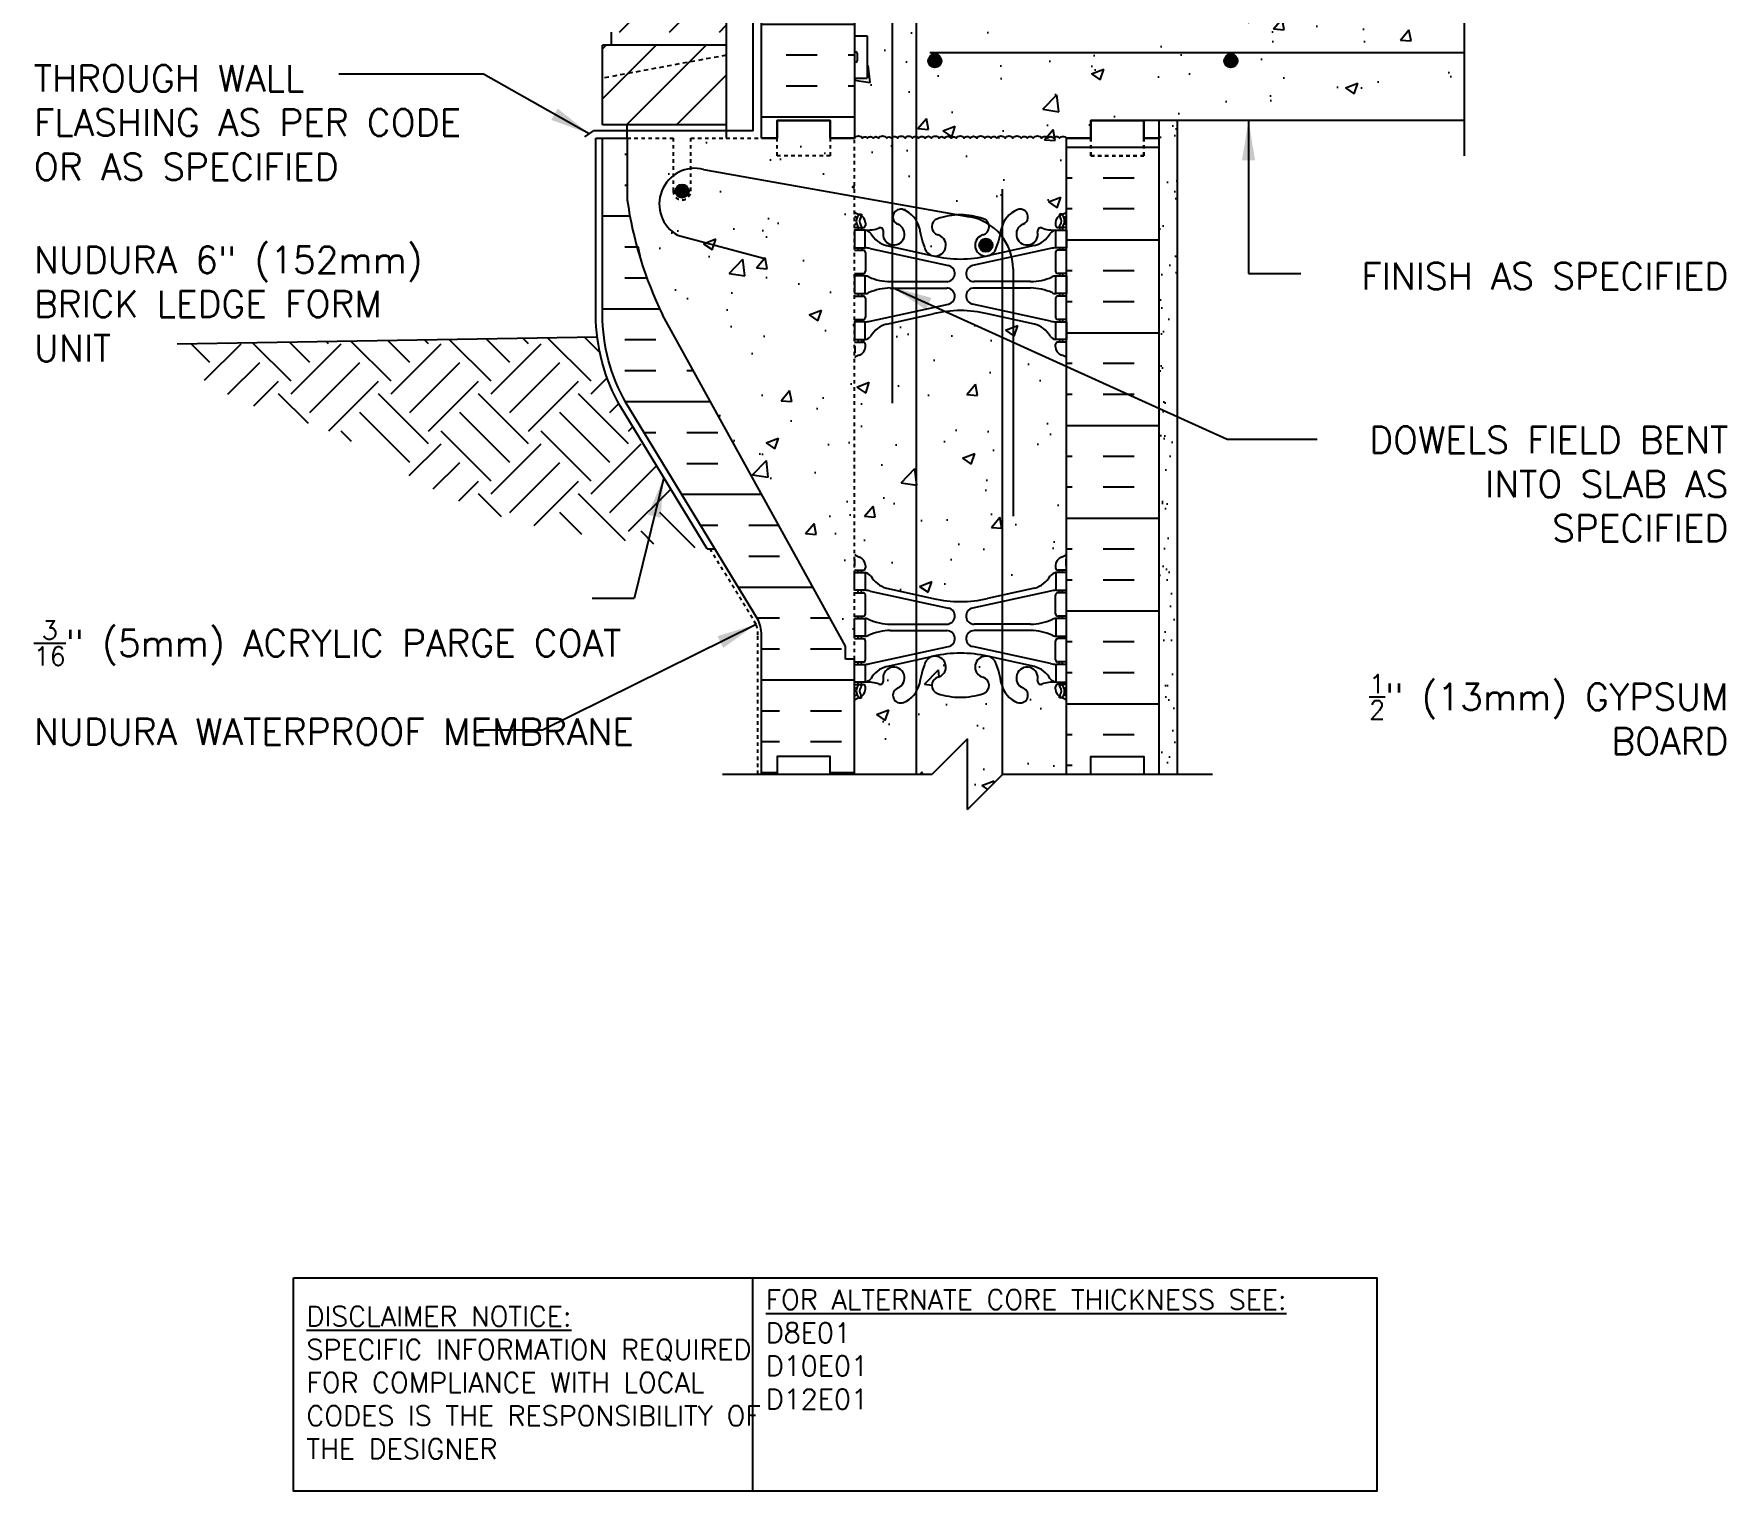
# Model space of a CAD drawing. Header units: inches. Extents: x 75 to 122.9, y 108.1 to 175.1.
# Drawn here: x 74.97 to 122.86, y 108.11 to 149.35 of the extents above; entities that cross this region are included whole.
import ezdxf

# ---------------------------------------------------------------- set-up
doc = ezdxf.new("R2010")
doc.units = ezdxf.units.IN
doc.header["$LTSCALE"] = 0.5
doc.header["$MEASUREMENT"] = 0
doc.linetypes.add('DASHED2', pattern=[0.375, 0.25, -0.125])
doc.linetypes.add('HIDDEN2', pattern=[0.1875, 0.125, -0.0625])
for name, color, linetype in [('HATCH', 12, 'Continuous'), ('Hidden2', 12, 'HIDDEN2'), ('line25', 2, 'Continuous'), ('LINE3', 3, 'Continuous'), ('LINE50', 5, 'Continuous'), ('LINE9', 9, 'Continuous'), ('TEXT', 4, 'Continuous'), ('Web_Edge', 9, 'Continuous')]:
    doc.layers.add(name, color=color, linetype=linetype)
doc.styles.add('DIM', font='romans.shx', dxfattribs={"width": 0.7})
doc.styles.add('ROMANS', font='romans.shx', dxfattribs={"height": 0.75})
doc.styles.get("Standard").update_dxf_attribs({"font": 'romans.shx', "height": 0.75})
doc.dimstyles.new('ext_12', dxfattribs={"dimscale": 12, "dimtxt": 0.09375, "dimasz": 0.09375, "dimexe": 0.09375, "dimexo": 0.0625, "dimgap": 0.0625, "dimtad": 1, "dimdec": 1, "dimzin": 3, "dimdsep": 46, "dimlunit": 4, "dimtxsty": 'DIM', "dimcen": 0.09, "dimdle": 0.09375, "dimclrt": 4, "dimadec": 0, "dimazin": 0, "dimtfac": 1, "dimtdec": 1, "dimtmove": 2, "dimatfit": 3, "dimfxl": 1, "dimfrac": 2, "dimtolj": 1, "dimtzin": 0, "dimarcsym": 0})

msp = doc.modelspace()

# ---------------------------------------------------------------- hatches: boundary and pattern name
at = {"layer": 'HATCH'}
h = msp.add_hatch(dxfattribs=at)
h.set_pattern_fill('AR-CONC', color=256, scale=0.5)
h.paths.add_polyline_path([(104.178, 130.49, 0.064398), (104.068, 130.556), (103.978, 130.556), (103.978, 130.598, -0.249069), (103.868, 130.805), (103.868, 130.872, -0.414214), (103.931, 130.935), (103.978, 130.935), (103.978, 131.005), (103.873, 131.005, 0.10046), (103.479, 130.948, -0.601435), (103.36, 131.053, 2.182095), (102.95, 130.84, -1), (102.786, 130.431, -0.24438), (102.338, 130.952, 0.053157), (102.172, 131.566, 0.223253), (101.972, 131.731), (101.952, 131.735, 0.955472), (101.814, 131.142, -0.735593), (101.827, 130.684, -0.082755), (101.178, 130.576, -0.082755), (100.53, 130.684, -0.735593), (100.542, 131.142, 0.955472), (100.404, 131.735), (100.384, 131.731, 0.223253), (100.184, 131.566, 0.053157), (100.018, 130.952, -0.24438), (99.57, 130.431, -1), (99.406, 130.84, 2.182095), (98.996, 131.053, -0.601435), (98.877, 130.948, 0.10046), (98.483, 131.005), (98.378, 131.005), (98.378, 130.935), (98.426, 130.935, -0.414214), (98.488, 130.872), (98.488, 130.805, -0.249069), (98.378, 130.598), (98.378, 130.556), (98.288, 130.556, 0.064398), (98.178, 130.49), (98.178, 128.401), (100.376, 128.401), (101.376, 129.401), (101.376, 127.401), (102.376, 128.401), (104.178, 128.401)])
h.paths.add_polyline_path([(104.178, 140.182, 0.082415), (104.035, 140.262, -0.317837), (103.868, 140.497), (103.868, 140.565, -0.414214), (103.931, 140.627), (103.978, 140.627), (103.978, 140.697), (103.873, 140.697, -0.188973), (103.717, 140.792, 0.196323), (103.268, 141.138), (101.946, 141.429, 0.057795), (101.178, 141.518, 0.057795), (100.41, 141.429), (99.088, 141.138, 0.196323), (98.639, 140.792, -0.188973), (98.483, 140.697), (98.378, 140.697), (98.378, 140.627), (98.426, 140.627, -0.414214), (98.488, 140.565), (98.488, 140.497, -0.317837), (98.321, 140.262, 0.082415), (98.178, 140.182), (98.178, 134.62, 0.082415), (98.321, 134.541, -0.317837), (98.488, 134.305), (98.488, 134.237, -0.414214), (98.426, 134.175), (98.378, 134.175), (98.378, 134.105), (98.483, 134.105, -0.188973), (98.639, 134.01, 0.196323), (99.088, 133.664), (100.41, 133.373, 0.057795), (101.178, 133.284, 0.057795), (101.946, 133.373), (103.268, 133.664, 0.196323), (103.717, 134.01, -0.188973), (103.873, 134.105), (103.978, 134.105), (103.978, 134.175), (103.931, 134.175, -0.414214), (103.868, 134.237), (103.868, 134.305, -0.317837), (104.035, 134.541, 0.082415), (104.178, 134.62)])
h.paths.add_polyline_path([(104.178, 146.401, 0.43821), (103.979, 146.401, 0.520567), (103.808, 146.401, 0.520567), (103.654, 146.401, 0.520567), (103.471, 146.401, 0.520567), (103.235, 146.401, 0.520567), (103.068, 146.401, 0.520567), (102.892, 146.401, 0.520567), (102.662, 146.401, 0.520567), (102.438, 146.401, 0.520567), (102.209, 146.401, 0.520567), (102.042, 146.401, 0.520567), (101.863, 146.401, 0.520567), (101.639, 146.401, 0.520567), (101.455, 146.401, 0.520567), (101.284, 146.401, 0.520567), (101.056, 146.401, 0.520567), (100.918, 146.401, 0.520567), (100.724, 146.401, 0.520567), (100.574, 146.401, 0.520567), (100.362, 146.401, 0.520567), (100.177, 146.401, 0.520567), (99.994, 146.401, 0.520567), (99.817, 146.401, 0.520567), (99.61, 146.401, 0.520567), (99.398, 146.401, 0.520567), (99.22, 146.401, 0.520567), (99.094, 146.401, 0.520567), (98.858, 146.401, 0.520567), (98.71, 146.401, 0.520567), (98.553, 146.401, 0.520567), (98.407, 146.401, 0.520567), (98.178, 146.401), (98.178, 144.312, 0.064398), (98.288, 144.246), (98.378, 144.246), (98.378, 144.204, -0.249069), (98.488, 143.997), (98.488, 143.93, -0.414214), (98.426, 143.867), (98.378, 143.867), (98.378, 143.797), (98.483, 143.797, 0.10046), (98.877, 143.854, -0.601435), (98.996, 143.75, 2.182095), (99.406, 143.962, -1), (99.57, 144.371, -0.24438), (100.018, 143.85, 0.053157), (100.184, 143.236, 0.223253), (100.384, 143.071), (100.404, 143.067, 0.955472), (100.542, 143.66, -0.735593), (100.53, 144.119, -0.082755), (101.178, 144.227, -0.082755), (101.827, 144.119, -0.735593), (101.814, 143.66, 0.955472), (101.952, 143.067), (101.972, 143.071, 0.223253), (102.172, 143.236, 0.053157), (102.338, 143.85, -0.24438), (102.786, 144.371, -1), (102.95, 143.962, 2.182095), (103.36, 143.75, -0.601435), (103.479, 143.854, 0.10046), (103.873, 143.797), (103.978, 143.797), (103.978, 143.867), (103.931, 143.867, -0.414214), (103.868, 143.93), (103.868, 143.997, -0.249069), (103.978, 144.204), (103.978, 144.246), (104.068, 144.246, 0.064398), (104.178, 144.312)])
h.paths.add_polyline_path([(115.433, 149.901), (114.433, 150.901), (116.433, 150.901), (115.433, 151.901), (115.433, 154.901), (106.803, 154.901), (104.178, 154.901, 0.48878), (103.931, 154.889, 0.520567), (103.59, 154.889, 0.520567), (103.412, 154.889, 0.520567), (103.178, 154.889, 0.434064), (103.101, 154.87, 0.520567), (102.85, 154.87, 0.520567), (102.615, 154.87, 0.520567), (102.419, 154.87, 0.520567), (102.084, 154.881, 0.520567), (101.921, 154.881, 0.520567), (101.688, 154.881, 0.520567), (101.432, 154.881, 0.520567), (101.09, 154.881, 0.520567), (100.913, 154.881, 0.520567), (100.678, 154.881, 0.434064), (100.602, 154.863, 0.520567), (100.351, 154.863, 0.520567), (100.116, 154.863, 0.520567), (99.919, 154.863, 0.520567), (99.585, 154.874, 0.520567), (99.421, 154.874, 0.520567), (99.189, 154.874, 0.520567), (98.932, 154.874, 0.520567), (98.591, 154.874, 0.144272), (98.543, 154.912), (98.543, 153.946), (98.178, 153.946), (98.178, 153.196), (98.543, 153.196), (98.543, 151.996), (98.178, 151.996), (98.178, 151.246), (98.543, 151.246), (98.543, 150.046), (98.178, 150.046), (98.178, 149.296), (98.543, 149.296), (98.543, 148.096), (98.178, 148.096), (98.178, 146.401, -0.520567), (98.407, 146.401, -0.520567), (98.553, 146.401, -0.520567), (98.71, 146.401, -0.520567), (98.858, 146.401, -0.520567), (99.094, 146.401, -0.520567), (99.22, 146.401, -0.520567), (99.398, 146.401, -0.520567), (99.61, 146.401, -0.520567), (99.817, 146.401, -0.520567), (99.994, 146.401, -0.520567), (100.177, 146.401, -0.520567), (100.362, 146.401, -0.520567), (100.574, 146.401, -0.520567), (100.724, 146.401, -0.520567), (100.918, 146.401, -0.520567), (101.056, 146.401, -0.520567), (101.284, 146.401, -0.520567), (101.455, 146.401, -0.520567), (101.639, 146.401, -0.520567), (101.863, 146.401, -0.520567), (102.042, 146.401, -0.520567), (102.209, 146.401, -0.520567), (102.438, 146.401, -0.520567), (102.662, 146.401, -0.520567), (102.892, 146.401, -0.520567), (103.068, 146.401, -0.520567), (103.235, 146.401, -0.520567), (103.471, 146.401, -0.520567), (103.654, 146.401, -0.520567), (103.808, 146.401, -0.520567), (103.979, 146.401, -0.43821), (104.178, 146.401), (104.866, 146.401), (104.866, 146.901), (106.366, 146.901), (115.433, 146.901)])
h.paths.add_polyline_path([(103.678, 156.854, 0.291097), (103.39, 157.307), (102.132, 157.896, 0.109869), (101.178, 158.108, 0.109869), (100.224, 157.896), (98.966, 157.307, 0.291097), (98.678, 156.854), (98.678, 155.713), (98.798, 155.513), (98.798, 155.401), (98.178, 155.401), (98.178, 155.026), (98.543, 155.026), (98.543, 154.912, -0.144272), (98.591, 154.874, -0.520567), (98.932, 154.874, -0.520567), (99.189, 154.874, -0.520567), (99.421, 154.874, -0.520567), (99.585, 154.874, -0.520567), (99.919, 154.863, -0.520567), (100.116, 154.863, -0.520567), (100.351, 154.863, -0.520567), (100.602, 154.863, -0.434064), (100.678, 154.881, -0.520567), (100.913, 154.881, -0.520567), (101.09, 154.881, -0.520567), (101.432, 154.881, -0.520567), (101.688, 154.881, -0.520567), (101.921, 154.881, -0.520567), (102.084, 154.881, -0.520567), (102.419, 154.87, -0.520567), (102.615, 154.87, -0.520567), (102.85, 154.87, -0.520567), (103.101, 154.87, -0.434064), (103.178, 154.889, -0.520567), (103.412, 154.889, -0.520567), (103.59, 154.889, -0.520567), (103.931, 154.889, -0.48878), (104.178, 154.901), (104.178, 155.401), (103.558, 155.401), (103.558, 155.513), (103.678, 155.713)])
h.paths.add_polyline_path([(103.678, 163.672), (103.778, 163.672), (103.778, 163.702, -0.414214), (103.828, 163.752), (103.954, 163.752), (104.003, 163.902, -0.6), (104.103, 163.902), (104.178, 163.672), (104.178, 164.401), (104.178, 166.49, 0.064398), (104.068, 166.556), (103.978, 166.556), (103.978, 166.598, -0.249069), (103.868, 166.805), (103.868, 166.872, -0.414214), (103.931, 166.935), (103.978, 166.935), (103.978, 167.005), (103.873, 167.005, 0.10046), (103.479, 166.948, -0.601435), (103.36, 167.053, 2.182095), (102.95, 166.84, -1), (102.786, 166.431, -0.24438), (102.338, 166.952, 0.053157), (102.172, 167.566, 0.223253), (101.972, 167.731), (101.952, 167.735, 0.955472), (101.814, 167.142, -0.735593), (101.827, 166.684, -0.082755), (101.178, 166.576, -0.082755), (100.53, 166.684, -0.735593), (100.542, 167.142, 0.955472), (100.404, 167.735), (100.384, 167.731, 0.223253), (100.184, 167.566, 0.053157), (100.018, 166.952, -0.24438), (99.57, 166.431, -1), (99.406, 166.84, 2.182095), (98.996, 167.053, -0.601435), (98.877, 166.948, 0.10046), (98.483, 167.005), (98.378, 167.005), (98.378, 166.935), (98.426, 166.935, -0.414214), (98.488, 166.872), (98.488, 166.805, -0.249069), (98.378, 166.598), (98.378, 166.556), (98.288, 166.556, 0.064398), (98.178, 166.49), (98.178, 164.401), (98.178, 163.672), (98.253, 163.902, -0.6), (98.353, 163.902), (98.402, 163.752), (98.528, 163.752, -0.414214), (98.578, 163.702), (98.578, 163.672), (98.678, 163.672), (98.678, 162.157, 0.258958), (98.937, 161.69, -0.31131), (98.994, 161.56, 2.127293), (99.406, 161.785, -1), (99.57, 162.193, -0.325306), (100.036, 161.451, 0.10488), (100.209, 160.639, 1.422913), (100.542, 161.106, -0.735593), (100.53, 161.564, -0.082755), (101.178, 161.672, -0.082755), (101.827, 161.564, -0.735593), (101.814, 161.106, 1.422913), (102.147, 160.639, 0.10488), (102.32, 161.451, -0.325306), (102.786, 162.193, -1), (102.95, 161.785, 2.127293), (103.362, 161.56, -0.31131), (103.419, 161.69, 0.258958), (103.678, 162.157)])
h.paths.add_polyline_path([(104.178, 173.401), (100.151, 173.401), (99.151, 172.401), (99.151, 173.401), (99.151, 174.401), (98.178, 173.428), (98.178, 170.62, 0.082415), (98.321, 170.541, -0.317837), (98.488, 170.305), (98.488, 170.237, -0.414214), (98.426, 170.175), (98.378, 170.175), (98.378, 170.105), (98.483, 170.105, -0.188973), (98.639, 170.01, 0.196323), (99.088, 169.664), (100.41, 169.373, 0.057795), (101.178, 169.284, 0.057795), (101.946, 169.373), (103.268, 169.664, 0.196323), (103.717, 170.01, -0.188973), (103.873, 170.105), (103.978, 170.105), (103.978, 170.175), (103.931, 170.175, -0.414214), (103.868, 170.237), (103.868, 170.305, -0.317837), (104.035, 170.541, 0.082415), (104.178, 170.62)])
h.paths.add_polyline_path([(100.224, 158.095, -0.053094), (100.675, 158.25, 0.350119), (101.063, 158.738, 0.413582), (100.688, 159.112), (99.303, 159.112, 0.414214), (98.678, 158.487), (98.678, 157.961, 0.549071), (99.212, 157.621)])
h.paths.add_polyline_path([(100.675, 160.155, -0.053094), (100.224, 160.31), (99.212, 160.784, 0.549071), (98.678, 160.444), (98.678, 159.917, 0.414214), (99.303, 159.292), (100.688, 159.292, 0.413582), (101.063, 159.667, 0.350119)])
h.paths.add_polyline_path([(103.678, 159.917), (103.678, 160.444, 0.549071), (103.144, 160.784), (102.132, 160.31, -0.053094), (101.681, 160.155, 0.350119), (101.293, 159.667, 0.413582), (101.668, 159.292), (103.053, 159.292, 0.414214)])
h.paths.add_polyline_path([(103.678, 158.487, 0.414214), (103.053, 159.112), (101.668, 159.112, 0.413582), (101.293, 158.738, 0.350119), (101.681, 158.25, -0.053094), (102.132, 158.095), (103.144, 157.621, 0.549071), (103.678, 157.961)])
h = msp.add_hatch(dxfattribs=at)
h.set_pattern_fill('ANSI31', color=256, scale=8, style=0)
h.set_pattern_definition([(45, (92.1293, 152.8277), (-0.707107, 0.707107), [])])
h.paths.add_polyline_path([(94.553, 154.276), (91.053, 154.276), (91.053, 152.026), (94.553, 152.026)])
h.paths.add_polyline_path([(94.553, 173.401), (91.053, 173.401), (91.053, 173.026), (94.553, 173.026)])
h.paths.add_polyline_path([(94.553, 149.026), (91.053, 149.026), (91.053, 146.776), (94.553, 146.776)])
h.paths.add_polyline_path([(94.553, 172.651), (92.553, 172.651), (91.053, 172.651), (91.053, 170.401), (94.553, 170.401)])
h.paths.add_polyline_path([(94.553, 170.026), (91.053, 170.026), (91.053, 167.776), (94.553, 167.776)])
h.paths.add_polyline_path([(94.553, 159.526), (91.053, 159.526), (91.053, 157.276), (94.553, 157.276)])
h.paths.add_polyline_path([(94.553, 162.151), (91.053, 162.151), (91.053, 159.901), (94.553, 159.901)])
h.paths.add_polyline_path([(94.553, 164.776), (91.053, 164.776), (91.053, 162.526), (94.553, 162.526)])
h.paths.add_polyline_path([(94.553, 167.401), (91.053, 167.401), (91.053, 165.151), (94.553, 165.151)])
h.paths.add_polyline_path([(94.553, 151.651), (91.053, 151.651), (91.053, 149.401), (94.553, 149.401)])
h.paths.add_polyline_path([(94.553, 156.901), (91.053, 156.901), (91.053, 154.651), (94.553, 154.651)])
h = msp.add_hatch(dxfattribs=at)
h.set_pattern_fill('INSUL', color=256, scale=7, style=0)
h.paths.add_polyline_path([(98.178, 164.401), (97.491, 164.401), (97.491, 163.901), (95.991, 163.901), (95.991, 164.401), (95.553, 164.401), (95.553, 146.401), (95.991, 146.401), (95.991, 146.901), (97.491, 146.901), (97.491, 146.401), (98.178, 146.401)])
h.paths.add_polyline_path([(106.803, 164.401), (106.366, 164.401), (106.366, 163.901), (104.866, 163.901), (104.866, 164.401), (104.178, 164.401), (104.178, 154.901), (106.803, 154.901)])
h = msp.add_hatch(dxfattribs=at)
h.set_pattern_fill('INSUL', color=256, scale=7, style=0)
h.set_pattern_definition([(180, (3030.3397, -268.6084), (0, 2.625), []), (180, (3030.3397, -267.7334), (0, 2.625), [0.875, -0.875]), (180, (3030.3397, -266.8584), (0, 2.625), [0.875, -0.875])])
h.paths.add_polyline_path([(106.803, 128.401), (106.366, 128.401), (106.366, 128.901), (104.866, 128.901), (104.866, 128.401), (104.178, 128.401), (104.178, 146.401), (104.866, 146.401), (104.866, 146.901), (106.366, 146.901), (106.366, 146.401), (106.803, 146.401)])
h = msp.add_hatch(dxfattribs=at)
h.set_pattern_fill('AR-SAND', color=256, scale=0.5, style=0)
h.set_pattern_definition([(37.5, (107.2565, 149.0647), (-0.031497, 0.963412), [0, -0.76, 0, -0.85, 0, -0.8125]), (7.5, (107.2565, 149.0647), (0.88489, 1.41107), [0, -0.41, 0, -0.685, 0, -0.2625]), (327.5, (106.6415, 149.0647), (1.55707, 0.00283), [0, -0.25, 0, -0.9, 0, -1.175]), (317.5, (106.6415, 149.0647), (1.50306, 0.43884), [0, -0.125, 0, -0.59, 0, -0.675])])
h.paths.add_polyline_path([(107.303, 146.901), (106.803, 146.901), (106.803, 146.401), (106.803, 145.981), (107.303, 145.981)])
h.paths.add_polyline_path([(107.303, 140.967), (106.803, 140.967), (106.803, 128.402), (107.303, 128.402)])
h.paths.add_polyline_path([(107.303, 145.901), (106.803, 145.901), (106.803, 140.967), (107.303, 140.967)])
h = msp.add_hatch(dxfattribs=at)
h.set_pattern_fill('INSUL', color=256, scale=7, style=0)
h.set_pattern_definition([(0, (-2904.3126, -294.1812), (0, 2.625), []), (0, (-2904.3126, -293.3062), (0, 2.625), [0.875, -0.875]), (0, (-2904.3126, -292.4312), (0, 2.625), [0.875, -0.875])])
h.paths.add_polyline_path([(92.753, 141.401, -0.079579), (91.753, 144.651), (91.753, 146.401), (91.053, 146.401), (91.053, 141.401, 0.131652), (91.723, 138.901), (95.461, 132.751, -0.10438), (95.553, 132.276), (95.553, 128.401), (95.991, 128.401), (95.991, 128.901), (97.491, 128.901), (97.491, 128.401), (98.178, 128.401), (98.178, 131.651), (97.928, 131.651), (97.928, 132.026)])
h = msp.add_hatch(dxfattribs=at)
h.set_pattern_fill('AR-CONC', color=256, scale=0.5, style=0)
h.set_pattern_definition([(50, (-2904.3126, -294.1812), (3.586301, -0.3137607), [0.375, -4.125]), (355, (-2904.3126, -294.181), (-0.6937567, 3.7609607), [0.3, -3.3]), (100.4514, (-2904.0138, -294.2073), (2.892547, 3.4471977), [0.318701, -3.5057106]), (46.1842, (-2904.3126, -293.181), (5.336205, -0.827595), [0.5625, -6.1875]), (96.6356, (-2903.868, -293.25), (4.6733135, 4.870589), [0.478051, -5.258565]), (351.1842, (-2904.3126, -293.181), (4.67331, 4.870593), [0.45, -4.95]), (21, (-2903.8126, -293.4312), (2.9845353, -2.0130945), [0.375, -4.125]), (326, (-2903.8126, -293.431), (1.2165767, 3.6257502), [0.3, -3.3]), (71.4514, (-2903.564, -293.599), (4.201113, 1.6126525), [0.318701, -3.5057106]), (37.5, (-2904.3126, -294.1812), (0.0607993, 1.66446927), [0, -3.26, 0, -3.35, 0, -3.3125]), (7.5, (-2904.3126, -294.1812), (1.3153477, 1.9720586), [0, -1.91, 0, -3.185, 0, -1.2625]), (327.5, (-2905.4276, -294.1812), (2.6691122, -0.11277436), [0, -1.25, 0, -3.9, 0, -5.175]), (317.5, (-2905.9276, -294.1812), (2.9159308, 0.500525), [0, -1.625, 0, -2.59, 0, -3.675])])
h.paths.add_polyline_path([(97.928, 132.026), (97.928, 131.651), (98.178, 131.651), (98.178, 146.401), (93.553, 146.401), (93.553, 144.901, -1), (93.053, 144.901), (93.053, 146.401), (91.753, 146.401), (91.753, 144.651, 0.079579), (92.753, 141.401)])
h = msp.add_hatch(dxfattribs=at)
h.set_pattern_fill('EARTH', color=256, scale=8, angle=45, style=0)
h.set_pattern_definition([(45, (-12.8643, 61.7362), (2e-16, 2.828427), [2, -2]), (45, (-13.3946, 62.2665), (2e-16, 2.828427), [2, -2]), (45, (-13.925, 62.7968), (2e-16, 2.828427), [2, -2]), (135, (-13.925, 63.1504), (-2.828427, 4e-16), [2, -2]), (135, (-13.3946, 63.6807), (-2.828427, 4e-16), [2, -2]), (135, (-12.8643, 64.211), (-2.828427, 4e-16), [2, -2])])
h.paths.add_polyline_path([(91.562, 138.806, -0.100997), (90.904, 140.773), (87.327, 140.713), (82.864, 138.276), (82.995, 138.232), (83.207, 138.153), (83.421, 138.066), (83.636, 137.968), (83.853, 137.862), (84.07, 137.749), (84.287, 137.629), (84.503, 137.505), (84.719, 137.378), (84.932, 137.249), (85.143, 137.119), (85.353, 136.991), (85.565, 136.862), (85.787, 136.732), (86.024, 136.6), (86.282, 136.465), (86.567, 136.326), (86.886, 136.18), (87.244, 136.029), (87.65, 135.87), (88.129, 135.706), (88.706, 135.539), (89.409, 135.374), (90.265, 135.212), (91.299, 135.056), (92.54, 134.908), (94.013, 134.773)])
h.paths.add_polyline_path([(87.327, 140.713), (78.61, 140.568), (78.789, 140.393), (78.971, 140.222), (79.154, 140.058), (79.34, 139.9), (79.529, 139.75), (79.72, 139.607), (79.913, 139.472), (80.109, 139.347), (80.307, 139.23), (80.508, 139.123), (80.711, 139.024), (80.915, 138.932), (81.121, 138.846), (81.327, 138.767), (81.534, 138.694), (81.742, 138.625), (81.95, 138.56), (82.157, 138.497), (82.366, 138.434), (82.575, 138.371), (82.784, 138.304), (82.864, 138.276)])
at = {"layer": 'LINE3'}
for points in [[(100.64, 148.588, 1), (100.265, 148.588, 1)], [(109.015, 148.588, 1), (108.64, 148.588, 1)], [(93.116, 144.901, 1), (93.491, 144.901, 1)], [(101.709, 143.367, 1), (102.084, 143.367, 1)]]:
    msp.add_hatch(color=256, dxfattribs=at).paths.add_polyline_path(points)

# ---------------------------------------------------------------- linework, layer by layer
at = {"layer": 'HATCH'}
msp.add_lwpolyline([(98.178, 146.401, -0.520567), (98.407, 146.401, -0.520567), (98.553, 146.401, -0.520567), (98.71, 146.401, -0.520567), (98.858, 146.401, -0.520567), (99.094, 146.401, -0.520567), (99.22, 146.401, -0.520567), (99.398, 146.401, -0.520567), (99.61, 146.401, -0.520567), (99.817, 146.401, -0.520567), (99.994, 146.401, -0.520567), (100.177, 146.401, -0.520567), (100.362, 146.401, -0.520567), (100.574, 146.401, -0.520567), (100.724, 146.401, -0.520567), (100.918, 146.401, -0.520567), (101.056, 146.401, -0.520567), (101.284, 146.401, -0.520567), (101.455, 146.401, -0.520567), (101.639, 146.401, -0.520567), (101.863, 146.401, -0.520567), (102.042, 146.401, -0.520567), (102.209, 146.401, -0.520567), (102.438, 146.401, -0.520567), (102.662, 146.401, -0.520567), (102.892, 146.401, -0.520567), (103.068, 146.401, -0.520567), (103.235, 146.401, -0.520567), (103.471, 146.401, -0.520567), (103.654, 146.401, -0.520567), (103.808, 146.401, -0.520567), (103.979, 146.401, -0.43821), (104.178, 146.401)], format="xyb", dxfattribs=at)
at = {"layer": 'Hidden2', "color": 9}
msp.add_line((91.753, 146.401), (93.053, 146.401), dxfattribs=at)
at = {"layer": 'Hidden2'}
for p, q in [((91.753, 146.401), (93.053, 146.401)), ((93.053, 146.401), (93.053, 144.901)), ((93.553, 144.901), (93.553, 146.401)), ((93.553, 146.401), (95.553, 146.401)), ((98.178, 131.651), (98.178, 146.401))]:
    msp.add_line(p, q, dxfattribs=at)
msp.add_lwpolyline([(95.553, 146.401), (95.991, 146.401), (95.991, 146.901), (97.491, 146.901), (97.491, 146.401), (98.178, 146.401)], dxfattribs=at)
msp.add_arc((93.303, 144.901), 0.25, 180, 0, dxfattribs=at)
at = {"layer": 'line25'}
for p, q in [((98.178, 164.401), (98.178, 146.401)), ((94.553, 159.526), (94.553, 146.401)), ((94.553, 149.026), (91.053, 149.026)), ((91.053, 146.776), (91.053, 149.026)), ((91.303, 149.026), (91.303, 149.401)), ((98.178, 149.296), (98.543, 149.296)), ((98.543, 149.296), (98.543, 148.096)), ((98.178, 148.096), (98.543, 148.096)), ((94.553, 146.776), (91.053, 146.776)), ((91.753, 146.401), (91.753, 146.776)), ((91.753, 146.401), (91.753, 144.651)), ((104.178, 128.401), (104.178, 146.401)), ((97.928, 132.026), (92.753, 141.401)), ((97.928, 131.651), (97.928, 132.026)), ((98.178, 131.651), (97.928, 131.651)), ((98.178, 128.401), (98.178, 131.651))]:
    msp.add_line(p, q, dxfattribs=at)
msp.add_arc((102.398, 146.148), 10.75, 188.0028, 206.2026, dxfattribs=at)
at = {"layer": 'LINE3'}
for p, q in [((99.928, 173.178), (99.928, 128.4)), ((115.433, 148.807), (100.307, 148.807)), ((93.914, 145.515), (101.437, 144.172)), ((102.357, 144.956), (102.357, 128.401)), ((93.177, 143.65), (95.61, 142.998)), ((102.665, 142.697), (102.665, 135.697))]:
    msp.add_line(p, q, dxfattribs=at)
at = {"layer": 'LINE3', "linetype": 'Continuous'}
msp.add_lwpolyline([(99.256, 138.903), (99.256, 149.903, -0.414214), (100.256, 150.903), (114.433, 150.901)], format="xyb", dxfattribs=at)
at = {"layer": 'LINE3'}
for centre in [(100.452, 148.588), (108.827, 148.588), (93.303, 144.901), (101.897, 143.367)]:
    msp.add_circle(centre, 0.188, dxfattribs=at)
for centre, radius, start, end in [((93.672, 144.532), 1.012, 76.184, 240.6907), ((101.165, 142.697), 1.5, 360, 79.5785)]:
    msp.add_arc(centre, radius, start, end, dxfattribs=at)
at = {"layer": 'LINE50'}
for p, q in [((95.553, 146.401), (95.553, 164.401)), ((106.803, 128.401), (106.803, 146.401)), ((79.026, 140.575), (90.904, 140.773))]:
    msp.add_line(p, q, dxfattribs=at)
for points in [[(95.553, 146.401), (95.991, 146.401), (95.991, 146.901), (97.491, 146.901), (97.491, 146.401), (98.178, 146.401)], [(98.178, 146.401), (97.491, 146.401), (97.491, 146.901), (95.991, 146.901), (95.991, 146.401), (95.553, 146.401)], [(104.178, 146.401), (104.866, 146.401), (104.866, 146.901), (106.366, 146.901), (106.366, 146.401), (106.803, 146.401)], [(104.178, 146.401), (104.866, 146.401), (104.866, 146.901), (106.366, 146.901), (106.366, 146.401), (106.803, 146.401)], [(106.803, 146.401), (106.366, 146.401), (106.366, 146.901), (104.866, 146.901), (104.866, 146.401), (104.178, 146.401)], [(98.178, 128.401), (97.491, 128.401), (97.491, 128.901), (95.991, 128.901), (95.991, 128.401), (95.553, 128.401)], [(104.178, 128.401), (104.866, 128.401), (104.866, 128.901), (106.366, 128.901), (106.366, 128.401), (106.803, 128.401)]]:
    msp.add_lwpolyline(points, dxfattribs=at)
msp.add_lwpolyline([(95.553, 128.401), (95.553, 132.276, 0.10438), (95.461, 132.751), (91.723, 138.901, -0.131652), (91.053, 141.401), (91.053, 146.401), (91.753, 146.401)], format="xyb", dxfattribs=at)
at = {"layer": 'LINE9'}
for p, q in [((95.319, 146.605), (95.319, 151.128)), ((115.433, 145.901), (115.433, 149.901)), ((98.178, 148.806), (98.178, 148.586)), ((98.178, 148.751), (98.178, 148.751)), ((98.178, 148.641), (98.178, 148.641)), ((98.218, 148.846), (98.218, 148.846)), ((98.218, 148.546), (98.218, 148.546)), ((98.258, 148.806), (98.258, 148.586)), ((90.553, 146.438), (90.796, 146.605)), ((95.319, 146.605), (90.796, 146.605)), ((115.433, 146.901), (106.366, 146.901)), ((106.803, 146.401), (106.803, 146.901)), ((107.303, 146.901), (107.303, 128.401)), ((90.866, 146.401), (91.053, 146.401)), ((94.013, 134.773), (94.232, 134.773)), ((101.376, 129.401), (100.376, 128.401)), ((101.376, 127.401), (101.376, 129.401)), ((94.449, 128.401), (100.376, 128.401)), ((101.376, 127.401), (102.376, 128.401)), ((102.376, 128.401), (108.303, 128.401))]:
    msp.add_line(p, q, dxfattribs=at)
at = {"layer": 'LINE9', "linetype": 'DASHED2'}
msp.add_line((94.553, 148.742), (91.053, 148.094), dxfattribs=at)
at = {"layer": 'LINE9'}
msp.add_lwpolyline([(94.013, 134.773), (91.562, 138.806, -0.131757), (90.866, 141.401), (90.866, 146.401)], format="xyb", dxfattribs=at)
at = {"layer": 'LINE9', "linetype": 'DASHED2', "ltscale": 0.15}
for points in [[(97.491, 146.401), (97.491, 146.401), (97.491, 145.901), (95.991, 145.901), (95.991, 146.401), (95.991, 146.401)], [(104.866, 146.401), (104.866, 146.401), (104.866, 145.901), (106.366, 145.901), (106.366, 146.401), (106.366, 146.401)], [(106.366, 146.401), (106.366, 146.401), (106.366, 145.901), (104.866, 145.901), (104.866, 146.401), (104.866, 146.401)]]:
    msp.add_lwpolyline(points, dxfattribs=at)
at = {"layer": 'LINE9', "linetype": 'HIDDEN2'}
msp.add_lwpolyline([(95.449, 128.401), (95.449, 132.337, 0.097369), (95.396, 132.64), (94.1, 134.773)], format="xyb", dxfattribs=at)
at = {"layer": 'LINE9'}
for centre, start, end in [((98.218, 148.806), 90, 180), ((98.218, 148.586), 180, 270), ((98.218, 148.806), 0, 90), ((98.218, 148.586), 270, 0)]:
    msp.add_arc(centre, 0.04, start, end, dxfattribs=at)
at = {"layer": 'TEXT'}
for points in [[(91.582, 142.826, 0, 0.36, 0), (90.502, 142.826, 0, 0, 0), (87.544, 142.826, 0, 0, 0)], [(107.101, 130.38, 0, 0.36, 0), (108.181, 130.38, 0, 0, 0), (110.826, 130.38, 0, 0, 0)]]:
    msp.add_lwpolyline(points, format="xyseb", dxfattribs=at)
msp.add_lwpolyline([(82.312, 114.151), (95.296, 114.151), (95.296, 108.113), (82.312, 108.113)], close=True, dxfattribs=at)
msp.add_lwpolyline([(95.296, 114.151), (112.956, 114.151), (112.956, 108.113), (95.296, 108.113)], dxfattribs=at)
at = {"layer": 'Web_Edge'}
for p, q in [((98.288, 144.246), (98.378, 144.246)), ((98.378, 144.246), (98.378, 144.204)), ((104.068, 144.246), (103.978, 144.246)), ((103.978, 144.246), (103.978, 144.204)), ((98.178, 143.967), (98.22, 143.967)), ((98.178, 143.867), (98.426, 143.867)), ((98.288, 143.867), (98.288, 143.797)), ((98.378, 143.867), (98.378, 143.797)), ((98.488, 143.997), (98.488, 143.93)), ((103.868, 143.997), (103.868, 143.93)), ((104.178, 143.867), (103.931, 143.867)), ((103.978, 143.867), (103.978, 143.797)), ((104.068, 143.867), (104.068, 143.797)), ((104.178, 143.967), (104.136, 143.967)), ((98.178, 143.227), (98.426, 143.227)), ((98.288, 143.297), (98.288, 143.227)), ((98.378, 143.297), (98.378, 143.227)), ((98.627, 143.273), (100.838, 142.792)), ((99.088, 143.356), (100.41, 143.066)), ((103.729, 143.273), (101.518, 142.792)), ((103.268, 143.356), (101.946, 143.066)), ((104.178, 143.227), (103.931, 143.227)), ((103.978, 143.297), (103.978, 143.227)), ((104.068, 143.297), (104.068, 143.227)), ((98.488, 143.165), (98.488, 142.63)), ((103.868, 143.165), (103.868, 142.63)), ((98.178, 142.567), (98.426, 142.567)), ((98.288, 142.567), (98.288, 142.497)), ((98.378, 142.567), (98.378, 142.497)), ((99.193, 142.337), (100.789, 142.337)), ((103.163, 142.337), (101.567, 142.337)), ((104.178, 142.567), (103.931, 142.567)), ((103.978, 142.567), (103.978, 142.497)), ((104.068, 142.567), (104.068, 142.497)), ((98.178, 141.927), (98.426, 141.927)), ((98.288, 141.997), (98.288, 141.927)), ((98.378, 141.997), (98.378, 141.927)), ((98.488, 141.865), (98.488, 141.33)), ((99.193, 142.157), (100.789, 142.157)), ((103.163, 142.157), (101.567, 142.157)), ((103.868, 141.865), (103.868, 141.33)), ((104.178, 141.927), (103.931, 141.927)), ((103.978, 141.997), (103.978, 141.927)), ((104.068, 141.997), (104.068, 141.927)), ((98.627, 141.221), (100.838, 141.703)), ((99.088, 141.138), (100.41, 141.429)), ((103.729, 141.221), (101.518, 141.703)), ((103.268, 141.138), (101.946, 141.429)), ((98.178, 141.267), (98.426, 141.267)), ((98.288, 141.267), (98.288, 141.197)), ((98.378, 141.267), (98.378, 141.197)), ((104.178, 141.267), (103.931, 141.267)), ((103.978, 141.267), (103.978, 141.197)), ((104.068, 141.267), (104.068, 141.197)), ((98.178, 140.627), (98.426, 140.627)), ((98.188, 140.507), (98.188, 140.321)), ((98.288, 140.697), (98.288, 140.627)), ((98.378, 140.697), (98.378, 140.627)), ((98.488, 140.497), (98.488, 140.565)), ((103.868, 140.497), (103.868, 140.565)), ((104.178, 140.627), (103.931, 140.627)), ((103.978, 140.697), (103.978, 140.627)), ((104.068, 140.697), (104.068, 140.627)), ((104.168, 140.507), (104.168, 140.321)), ((98.178, 134.175), (98.426, 134.175)), ((98.188, 134.295), (98.188, 134.481)), ((98.288, 134.105), (98.288, 134.175)), ((98.378, 134.105), (98.378, 134.175)), ((98.488, 134.305), (98.488, 134.237)), ((103.868, 134.305), (103.868, 134.237)), ((104.178, 134.175), (103.931, 134.175)), ((103.978, 134.105), (103.978, 134.175)), ((104.068, 134.105), (104.068, 134.175)), ((104.168, 134.295), (104.168, 134.481)), ((99.088, 133.664), (100.41, 133.373)), ((103.268, 133.664), (101.946, 133.373)), ((98.178, 133.535), (98.426, 133.535)), ((98.288, 133.535), (98.288, 133.605)), ((98.378, 133.535), (98.378, 133.605)), ((98.488, 132.937), (98.488, 133.472)), ((98.627, 133.581), (100.838, 133.1)), ((103.729, 133.581), (101.518, 133.1)), ((103.868, 132.937), (103.868, 133.472)), ((104.178, 133.535), (103.931, 133.535)), ((103.978, 133.535), (103.978, 133.605)), ((104.068, 133.535), (104.068, 133.605)), ((98.178, 132.875), (98.426, 132.875)), ((98.288, 132.805), (98.288, 132.875)), ((98.378, 132.805), (98.378, 132.875)), ((104.178, 132.875), (103.931, 132.875)), ((103.978, 132.805), (103.978, 132.875)), ((104.068, 132.805), (104.068, 132.875)), ((98.178, 132.235), (98.426, 132.235)), ((98.288, 132.235), (98.288, 132.305)), ((98.378, 132.235), (98.378, 132.305)), ((99.193, 132.645), (100.789, 132.645)), ((99.193, 132.465), (100.789, 132.465)), ((103.163, 132.645), (101.567, 132.645)), ((103.163, 132.465), (101.567, 132.465)), ((104.178, 132.235), (103.931, 132.235)), ((103.978, 132.235), (103.978, 132.305)), ((104.068, 132.235), (104.068, 132.305)), ((98.488, 131.637), (98.488, 132.172)), ((98.627, 131.529), (100.838, 132.01)), ((99.088, 131.446), (100.41, 131.737)), ((103.729, 131.529), (101.518, 132.01)), ((103.268, 131.446), (101.946, 131.737)), ((103.868, 131.637), (103.868, 132.172)), ((98.178, 131.575), (98.426, 131.575)), ((98.288, 131.505), (98.288, 131.575)), ((98.378, 131.505), (98.378, 131.575)), ((104.178, 131.575), (103.931, 131.575)), ((103.978, 131.505), (103.978, 131.575)), ((104.068, 131.505), (104.068, 131.575)), ((98.178, 130.935), (98.426, 130.935)), ((98.178, 130.835), (98.22, 130.835)), ((98.288, 130.935), (98.288, 131.005)), ((98.378, 130.935), (98.378, 131.005)), ((98.488, 130.805), (98.488, 130.872)), ((103.868, 130.805), (103.868, 130.872)), ((104.178, 130.935), (103.931, 130.935)), ((103.978, 130.935), (103.978, 131.005)), ((104.068, 130.935), (104.068, 131.005)), ((104.178, 130.835), (104.136, 130.835)), ((98.288, 130.556), (98.378, 130.556)), ((98.378, 130.556), (98.378, 130.598)), ((103.978, 130.556), (103.978, 130.598)), ((104.068, 130.556), (103.978, 130.556))]:
    msp.add_line(p, q, dxfattribs=at)
for points in [[(98.183, 143.297), (98.483, 143.297), (98.483, 143.797), (98.183, 143.797)], [(104.173, 143.297), (103.873, 143.297), (103.873, 143.797), (104.173, 143.797)], [(98.183, 141.997), (98.483, 141.997), (98.483, 142.497), (98.183, 142.497)], [(104.173, 141.997), (103.873, 141.997), (103.873, 142.497), (104.173, 142.497)], [(98.183, 140.697), (98.483, 140.697), (98.483, 141.197), (98.183, 141.197)], [(104.173, 140.697), (103.873, 140.697), (103.873, 141.197), (104.173, 141.197)], [(98.183, 134.105), (98.483, 134.105), (98.483, 133.605), (98.183, 133.605)], [(104.173, 134.105), (103.873, 134.105), (103.873, 133.605), (104.173, 133.605)], [(98.183, 132.805), (98.483, 132.805), (98.483, 132.305), (98.183, 132.305)], [(104.173, 132.805), (103.873, 132.805), (103.873, 132.305), (104.173, 132.305)], [(98.183, 131.505), (98.483, 131.505), (98.483, 131.005), (98.183, 131.005)], [(104.173, 131.505), (103.873, 131.505), (103.873, 131.005), (104.173, 131.005)]]:
    msp.add_lwpolyline(points, close=True, dxfattribs=at)
for centre, radius, start, end in [((98.488, 144.704), 0.5, 231.6833, 250.5288), ((98.488, 144.704), 0.6, 238.8907, 245.0748), ((98.482, 144.052), 0.25, 140.1145, 222.4609), ((98.324, 144.183), 0.045, 319.1879, 141.448), ((98.238, 143.997), 0.25, 0, 70.5288), ((99.488, 144.167), 0.22, 68.1963, 248.1963), ((99.293, 143.679), 0.745, 13.2652, 68.1963), ((101.178, 142.227), 2, 90, 108.923), ((101.178, 142.227), 2, 71.077, 90), ((103.063, 143.679), 0.745, 111.8037, 166.7348), ((102.868, 144.167), 0.22, 291.8037, 111.8037), ((104.118, 143.997), 0.25, 109.4712, 180), ((104.032, 144.183), 0.045, 38.552, 220.8121), ((103.868, 144.704), 0.5, 289.4712, 308.3167), ((103.874, 144.052), 0.25, 317.5391, 39.8855), ((103.868, 144.704), 0.6, 294.9252, 301.1093), ((98.22, 143.987), 0.02, 270, 14.1541), ((98.227, 144.142), 0.02, 340.7916, 65.0748), ((98.331, 143.913), 0.045, 222.4609, 42.4609), ((98.482, 144.052), 0.16, 140.0001, 222.4609), ((98.426, 143.93), 0.0625, 270, 0), ((98.539, 144.796), 1, 266.7879, 289.9067), ((98.44, 143.551), 0.25, 37.2777, 80.0823), ((99.288, 144.079), 0.75, 210.155, 254.5838), ((98.909, 143.77), 0.09, 346.6795, 108.8651), ((99.293, 143.679), 0.305, 166.6795, 68.1963), ((102.981, 144.321), 3, 189.0273, 201.1984), ((100.607, 143.891), 0.24, 108.923, 254.2747), ((101.749, 143.891), 0.24, 285.7253, 71.077), ((99.375, 144.321), 3, 338.8016, 350.9727), ((103.063, 143.679), 0.305, 111.8037, 13.3205), ((103.069, 144.079), 0.75, 285.4162, 329.845), ((103.448, 143.77), 0.09, 71.1349, 193.3205), ((103.817, 144.796), 1, 250.0933, 273.2121), ((103.916, 143.551), 0.25, 99.9177, 142.7223), ((103.931, 143.93), 0.0625, 180, 270), ((104.026, 143.913), 0.045, 137.5391, 317.5391), ((103.874, 144.052), 0.16, 317.5391, 39.9999), ((104.129, 144.142), 0.02, 114.9252, 199.2084), ((104.136, 143.987), 0.02, 165.8459, 270), ((98.426, 143.165), 0.0625, 0, 90), ((98.392, 142.301), 1, 76.4291, 84.7991), ((100.46, 143.367), 0.305, 205.3782, 74.2747), ((101.897, 143.367), 0.305, 105.7253, 334.6218), ((103.964, 142.301), 1, 95.2009, 103.5709), ((103.931, 143.165), 0.0625, 90, 180), ((101.178, 146.333), 3.356, 256.7692, 270), ((100.789, 142.567), 0.23, 270, 77.6055), ((101.178, 146.333), 3.356, 270, 283.2308), ((101.567, 142.567), 0.23, 102.3945, 270), ((98.426, 142.63), 0.0625, 270, 0), ((98.479, 142.279), 0.219, 60.4937, 88.92), ((99.223, 143.937), 1.6, 246.5673, 268.9203), ((103.133, 143.937), 1.6, 271.0797, 293.4327), ((103.877, 142.279), 0.219, 91.08, 119.5063), ((103.931, 142.63), 0.0625, 180, 270), ((98.426, 141.865), 0.0625, 0, 90), ((98.479, 142.216), 0.219, 271.08, 299.5063), ((98.479, 142.216), 0.219, 271.08, 299.5063), ((99.223, 140.558), 1.6, 91.0797, 113.4327), ((99.223, 140.558), 1.6, 91.0797, 113.4327), ((100.789, 141.927), 0.23, 282.3945, 90), ((101.567, 141.927), 0.23, 90, 257.6055), ((103.133, 140.558), 1.6, 66.5673, 88.9203), ((103.133, 140.558), 1.6, 66.5673, 88.9203), ((103.877, 142.216), 0.219, 240.4937, 268.92), ((103.877, 142.216), 0.219, 240.4937, 268.92), ((103.931, 141.865), 0.0625, 90, 180), ((98.426, 141.33), 0.0625, 270, 0), ((101.178, 138.162), 3.356, 90, 103.2308), ((101.178, 138.162), 3.356, 76.7692, 90), ((103.931, 141.33), 0.0625, 180, 270), ((98.392, 142.193), 1, 275.2009, 283.5709), ((99.288, 140.415), 0.75, 105.4162, 149.845), ((103.069, 140.415), 0.75, 30.155, 74.5838), ((103.964, 142.193), 1, 256.4291, 264.7991), ((98.168, 140.507), 0.02, 0, 60.012), ((98.238, 140.497), 0.25, 289.4712, 360), ((98.426, 140.565), 0.0625, 360, 90), ((98.44, 140.944), 0.25, 279.9177, 322.7223), ((103.916, 140.944), 0.25, 217.2777, 260.0823), ((103.931, 140.565), 0.0625, 90, 180), ((104.118, 140.497), 0.25, 180, 250.5288), ((104.188, 140.507), 0.02, 119.988, 180), ((98.168, 140.321), 0.02, 301.073, 0), ((98.488, 139.79), 0.6, 121.073, 121.1093), ((98.488, 139.79), 0.5, 109.4712, 128.3167), ((103.868, 139.79), 0.5, 51.6833, 70.5288), ((104.188, 140.321), 0.02, 180, 238.927), ((103.868, 139.79), 0.6, 58.8907, 58.927), ((98.488, 135.012), 0.5, 231.6833, 250.5288), ((103.868, 135.012), 0.5, 289.4712, 308.3167), ((98.488, 135.012), 0.6, 238.8907, 238.927), ((98.168, 134.481), 0.02, 360, 58.927), ((98.168, 134.295), 0.02, 299.988, 360), ((98.238, 134.305), 0.25, 0, 70.5288), ((98.426, 134.237), 0.0625, 270, 0), ((98.44, 133.859), 0.25, 37.2777, 80.0823), ((103.916, 133.859), 0.25, 99.9177, 142.7223), ((104.118, 134.305), 0.25, 109.4712, 180), ((103.931, 134.237), 0.0625, 180, 270), ((104.188, 134.481), 0.02, 121.073, 180), ((104.188, 134.295), 0.02, 180, 240.012), ((103.868, 135.012), 0.6, 301.073, 301.1093), ((99.288, 134.387), 0.75, 210.155, 254.5838), ((103.069, 134.387), 0.75, 285.4162, 329.845), ((98.426, 133.472), 0.0625, 0, 90), ((98.392, 132.609), 1, 76.4291, 84.7991), ((101.178, 136.64), 3.356, 256.7692, 270), ((101.178, 136.64), 3.356, 270, 283.2308), ((103.964, 132.609), 1, 95.2009, 103.5709), ((103.931, 133.472), 0.0625, 90, 180), ((98.426, 132.937), 0.0625, 270, 0), ((98.479, 132.586), 0.219, 60.4937, 88.92), ((98.479, 132.586), 0.219, 60.4937, 88.92), ((99.223, 134.245), 1.6, 246.5673, 268.9203), ((99.223, 134.245), 1.6, 246.5673, 268.9203), ((100.789, 132.875), 0.23, 270, 77.6055), ((101.567, 132.875), 0.23, 102.3945, 270), ((103.133, 134.245), 1.6, 271.0797, 293.4327), ((103.133, 134.245), 1.6, 271.0797, 293.4327), ((103.877, 132.586), 0.219, 91.08, 119.5063), ((103.877, 132.586), 0.219, 91.08, 119.5063), ((103.931, 132.937), 0.0625, 180, 270), ((98.426, 132.172), 0.0625, 0, 90), ((98.479, 132.524), 0.219, 271.08, 299.5063), ((99.223, 130.865), 1.6, 91.0797, 113.4327), ((100.789, 132.235), 0.23, 282.3945, 90), ((101.567, 132.235), 0.23, 90, 257.6055), ((103.133, 130.865), 1.6, 66.5673, 88.9203), ((103.877, 132.524), 0.219, 240.4937, 268.92), ((103.931, 132.172), 0.0625, 90, 180), ((100.46, 131.435), 0.305, 285.7253, 154.6218), ((101.178, 128.469), 3.356, 90, 103.2308), ((101.178, 128.469), 3.356, 76.7692, 90), ((101.897, 131.435), 0.305, 25.3782, 254.2747), ((98.426, 131.637), 0.0625, 270, 0), ((98.392, 132.501), 1, 275.2009, 283.5709), ((99.288, 130.723), 0.75, 105.4162, 149.845), ((99.293, 131.123), 0.305, 291.8037, 193.3205), ((102.981, 130.481), 3, 158.8016, 170.9727), ((99.375, 130.481), 3, 9.0273, 21.1984), ((103.063, 131.123), 0.305, 346.6795, 248.1963), ((103.069, 130.723), 0.75, 30.155, 74.5838), ((103.964, 132.501), 1, 256.4291, 264.7991), ((103.931, 131.637), 0.0625, 180, 270), ((98.22, 130.815), 0.02, 345.8459, 90), ((98.482, 130.75), 0.25, 137.5391, 219.8855), ((98.331, 130.889), 0.045, 317.5391, 137.5391), ((98.238, 130.805), 0.25, 289.4712, 360), ((98.482, 130.75), 0.16, 137.5391, 219.9999), ((98.426, 130.872), 0.0625, 360, 90), ((98.44, 131.251), 0.25, 279.9177, 322.7223), ((98.539, 130.007), 1, 70.0933, 93.2121), ((98.909, 131.032), 0.09, 251.1349, 13.3205), ((99.488, 130.635), 0.22, 111.8037, 291.8037), ((99.293, 131.123), 0.745, 291.8037, 346.7348), ((100.607, 130.911), 0.24, 105.7253, 251.077), ((101.749, 130.911), 0.24, 288.923, 74.2747), ((103.063, 131.123), 0.745, 193.2652, 248.1963), ((102.868, 130.635), 0.22, 248.1963, 68.1963), ((103.448, 131.032), 0.09, 166.6795, 288.8651), ((103.817, 130.007), 1, 86.7879, 109.9067), ((103.916, 131.251), 0.25, 217.2777, 260.0823), ((103.931, 130.872), 0.0625, 90, 180), ((104.118, 130.805), 0.25, 180, 250.5288), ((104.026, 130.889), 0.045, 42.4609, 222.4609), ((103.874, 130.75), 0.16, 320.0001, 42.4609), ((103.874, 130.75), 0.25, 320.1145, 42.4609), ((104.136, 130.815), 0.02, 90, 194.1541), ((98.488, 130.098), 0.6, 114.9252, 121.1093), ((98.488, 130.098), 0.5, 109.4712, 128.3167), ((98.227, 130.66), 0.02, 294.9252, 19.2084), ((98.324, 130.619), 0.045, 218.552, 40.8121), ((101.178, 132.576), 2, 251.077, 270), ((101.178, 132.576), 2, 270, 288.923), ((104.032, 130.619), 0.045, 139.1879, 321.448), ((103.868, 130.098), 0.5, 51.6833, 70.5288), ((104.129, 130.66), 0.02, 160.7916, 245.0748), ((103.868, 130.098), 0.6, 58.8907, 65.0748)]:
    msp.add_arc(centre, radius, start, end, dxfattribs=at)

# ---------------------------------------------------------------- texts
at = {"layer": 'TEXT', "char_height": 0.75, "style": 'ROMANS'}
for s, insert, width, attachment_point in [('THROUGH WALL FLASHING AS PER CODE OR AS SPECIFIED', (74.969, 146.838), 13.80582, 4), ('NUDURA 6" (152mm) BRICK LEDGE FORM UNIT', (74.969, 141.706), 12.65218, 4), ('\\A1;FINISH AS SPECIFIED', (122.896, 142.494), 12.02995, 6), ('\\A1;DOWELS FIELD BENT INTO SLAB AS SPECIFIED ', (122.896, 136.61), 12.02995, 6), ('\\A1;{\\H0.7x;\\S3/16;}" (5mm) ACRYLIC PARGE COAT\\P\\PNUDURA WATERPROOF MEMBRANE', (74.969, 130.984), 16.03603, 4), ('\\A1;{\\H0.7x;\\S1/2;}" (13mm) GYPSUM BOARD', (122.896, 130.088), 12.02995, 6)]:
    msp.add_mtext(s, dxfattribs=dict(at, insert=insert, width=width, attachment_point=attachment_point))
at = {"layer": 'TEXT', "char_height": 0.5625, "attachment_point": 4}
for s, insert, width in [('{\\LFOR ALTERNATE CORE THICKNESS SEE:\\P}D8E01\\PD10E01\\PD12E01', (95.671, 112.125), 23.33295), ('{\\LDISCLAIMER NOTICE:}\\PSPECIFIC INFORMATION REQUIRED FOR COMPLIANCE WITH LOCAL CODES IS THE RESPONSIBILITY OF THE DESIGNER', (82.679, 111.185), 14.00235)]:
    msp.add_mtext(s, dxfattribs=dict(at, insert=insert, width=width))

# ---------------------------------------------------------------- leaders
at = {"layer": 'TEXT'}
msp.add_leader([(90.675, 146.522), (87.69, 148.205), (83.598, 148.205)], dimstyle='ext_12', override={"dimgap": 0.0625, "dimtad": 0}, dxfattribs=at)
for points in [[(109.326, 146.899), (109.326, 142.563), (110.808, 142.566)], [(99.256, 142.175), (108.719, 137.882), (111.267, 137.882)], [(92.785, 136.793), (91.948, 133.375), (90.758, 133.375)], [(95.396, 132.64), (89.356, 129.642), (87.562, 129.642)]]:
    msp.add_leader(points, dimstyle='ext_12', dxfattribs=at)

doc.saveas('drawing.dxf')
